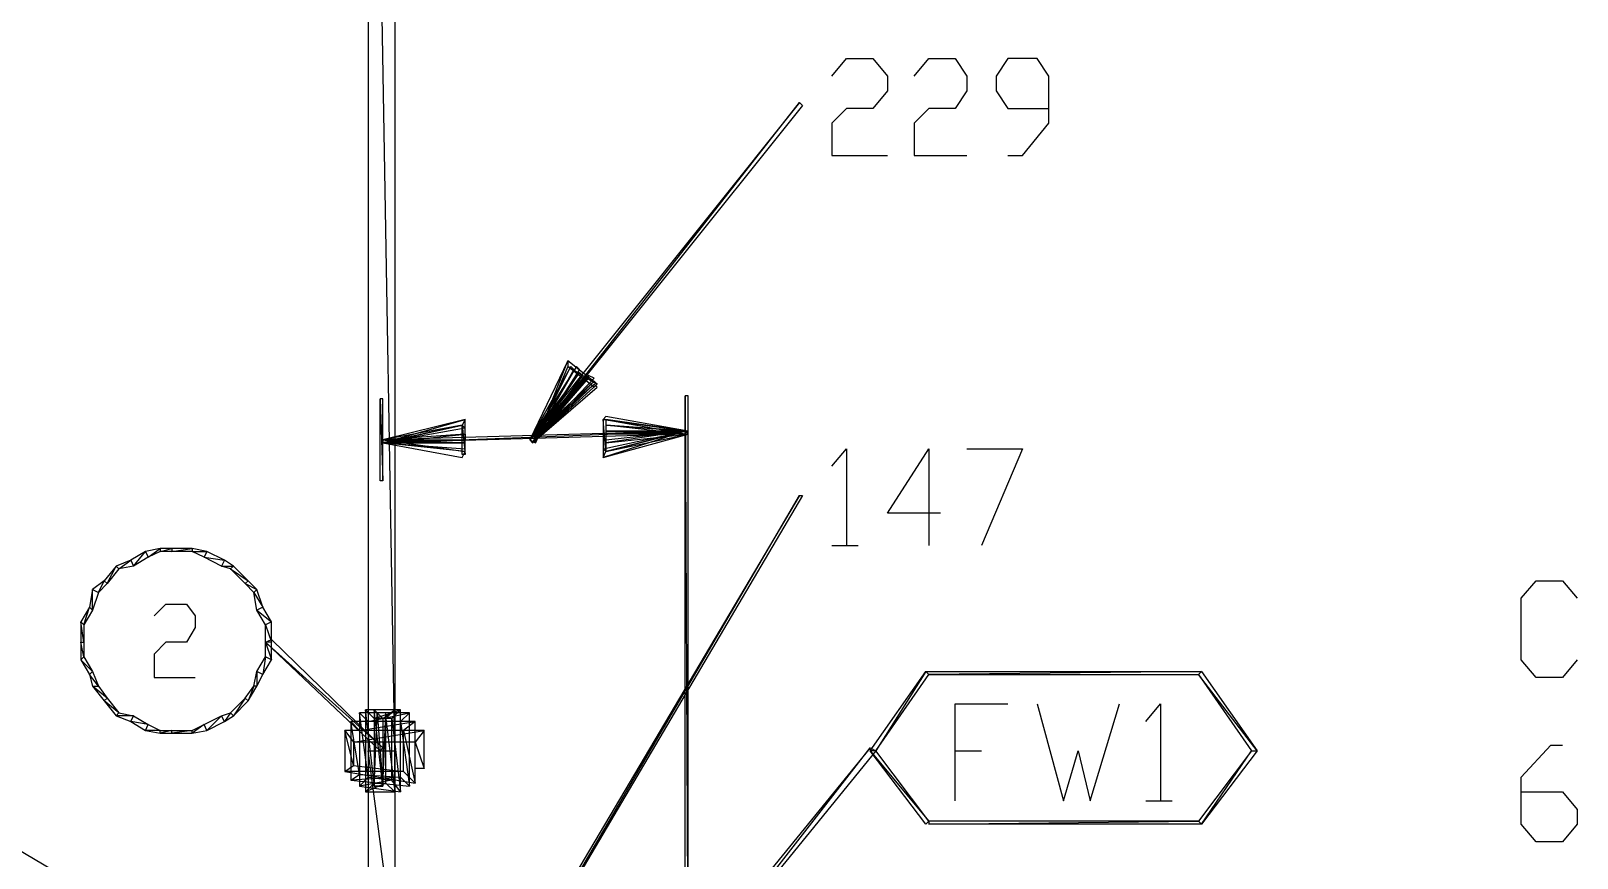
# Model space of a CAD drawing. Header units: millimetres. Extents: x 0 to 741, y 31 to 702.
# Drawn here: x 503.9 to 567.1, y 67.4 to 101.2 of the extents above; entities that cross this region are included whole.
import ezdxf

# ---------------------------------------------------------------- set-up
doc = ezdxf.new("R2010")
doc.units = ezdxf.units.MM
doc.layers.add('DIAGRAM', color=4, linetype='Continuous')

msp = doc.modelspace()

# ---------------------------------------------------------------- linework, layer by layer
at = {"layer": 'DIAGRAM'}
for p, q in [((518.764, 71.78), (517.684, 134.78)), ((517.684, 134.78), (517.684, 71.78)), ((518.764, 71.78), (517.684, 134.78)), ((518.764, 134.78), (518.764, 71.78)), ((536.644, 99.38), (537.244, 100.1)), ((537.244, 100.1), (538.324, 100.1)), ((538.324, 100.1), (538.924, 99.38)), ((540.004, 99.38), (540.604, 100.1)), ((540.604, 100.1), (541.684, 100.1)), ((541.684, 100.1), (542.164, 99.38)), ((543.844, 100.1), (543.364, 99.38)), ((545.044, 100.1), (543.844, 100.1)), ((545.524, 99.38), (545.044, 100.1)), ((538.924, 99.38), (538.924, 98.78)), ((542.164, 99.38), (542.164, 98.78)), ((543.364, 99.38), (543.364, 98.78)), ((545.524, 97.46), (545.524, 99.38)), ((538.924, 98.78), (538.324, 98.06)), ((542.164, 98.78), (541.684, 98.06)), ((543.364, 98.78), (543.844, 98.06)), ((535.324, 98.3), (524.284, 84.5)), ((524.404, 84.38), (535.324, 98.3)), ((524.404, 84.38), (535.324, 98.3)), ((535.444, 98.18), (524.404, 84.38)), ((535.324, 98.3), (535.444, 98.18)), ((537.244, 98.06), (536.644, 97.46)), ((538.324, 98.06), (537.244, 98.06)), ((540.604, 98.06), (540.004, 97.46)), ((541.684, 98.06), (540.604, 98.06)), ((543.844, 98.06), (545.524, 98.06)), ((536.644, 97.46), (536.644, 96.14)), ((540.004, 97.46), (540.004, 96.14)), ((544.444, 96.14), (545.524, 97.46)), ((536.644, 96.14), (538.924, 96.14)), ((540.004, 96.14), (542.164, 96.14)), ((543.844, 96.14), (544.444, 96.14)), ((525.844, 87.74), (524.284, 84.5)), ((525.964, 87.5), (524.284, 84.5)), ((526.204, 87.5), (524.284, 84.5)), ((524.404, 84.38), (525.964, 87.5)), ((524.404, 84.38), (525.964, 87.5)), ((524.404, 84.38), (526.204, 87.5)), ((524.404, 84.38), (526.204, 87.5)), ((526.084, 87.38), (524.404, 84.38)), ((526.324, 87.38), (524.404, 84.38)), ((524.524, 84.38), (525.844, 87.74)), ((524.524, 84.38), (525.844, 87.74)), ((525.844, 87.5), (524.524, 84.38)), ((525.844, 87.74), (525.844, 87.5)), ((525.844, 87.74), (525.844, 87.5)), ((527.044, 86.78), (525.844, 87.74)), ((525.844, 87.5), (527.044, 86.78)), ((525.844, 87.5), (527.044, 86.78)), ((526.924, 86.66), (525.844, 87.5)), ((525.964, 87.5), (526.084, 87.38)), ((526.204, 87.5), (526.324, 87.38)), ((526.324, 87.26), (524.284, 84.5)), ((524.284, 84.5), (526.684, 87.14)), ((524.284, 84.5), (526.564, 87.14)), ((524.284, 84.5), (526.924, 86.9)), ((524.284, 84.5), (526.924, 86.78)), ((524.404, 84.38), (526.324, 87.26)), ((524.404, 84.38), (526.324, 87.26)), ((526.684, 87.14), (524.404, 84.38)), ((526.684, 87.14), (524.404, 84.38)), ((526.564, 87.14), (524.404, 84.38)), ((526.564, 87.14), (524.404, 84.38)), ((526.444, 87.14), (524.404, 84.38)), ((524.404, 84.38), (526.924, 87.02)), ((524.404, 84.38), (526.684, 87.02)), ((526.924, 86.9), (524.404, 84.38)), ((526.924, 86.9), (524.404, 84.38)), ((526.924, 86.78), (524.404, 84.38)), ((526.924, 86.78), (524.404, 84.38)), ((524.404, 84.38), (527.044, 86.78)), ((524.404, 84.38), (527.044, 86.66)), ((526.324, 87.26), (526.444, 87.14)), ((526.684, 87.02), (526.564, 87.14)), ((526.924, 87.02), (526.684, 87.14)), ((527.044, 86.78), (526.924, 86.9)), ((527.044, 86.66), (526.924, 86.78)), ((527.044, 86.78), (526.924, 86.66)), ((518.284, 86.18), (518.164, 86.18)), ((518.164, 86.18), (518.284, 82.82)), ((518.164, 86.18), (518.284, 82.82)), ((518.164, 82.82), (518.164, 86.18)), ((518.284, 82.82), (518.284, 86.18)), ((530.764, 86.3), (530.644, 86.3)), ((530.644, 86.3), (530.764, 61.58)), ((530.644, 86.3), (530.764, 61.58)), ((530.644, 61.58), (530.644, 86.3)), ((530.764, 61.58), (530.764, 86.3)), ((527.404, 85.46), (527.284, 85.34)), ((530.764, 84.86), (527.404, 85.46)), ((518.284, 84.38), (521.644, 85.34)), ((521.644, 85.34), (518.284, 84.5)), ((518.284, 84.38), (521.644, 85.34)), ((521.524, 85.1), (518.284, 84.38)), ((518.284, 84.38), (521.524, 85.1)), ((521.524, 85.1), (518.284, 84.5)), ((518.284, 84.38), (521.524, 85.1)), ((518.284, 84.38), (521.524, 85.1)), ((521.524, 85.1), (518.284, 84.5)), ((518.284, 84.38), (521.524, 85.1)), ((521.644, 84.98), (518.284, 84.38)), ((521.644, 84.98), (518.284, 84.38)), ((518.284, 84.38), (530.644, 84.86)), ((530.644, 84.86), (518.284, 84.5)), ((518.284, 84.38), (530.644, 84.86)), ((521.644, 85.34), (521.524, 85.1)), ((521.644, 85.34), (521.524, 85.1)), ((521.524, 85.1), (521.644, 83.9)), ((521.524, 85.1), (521.644, 83.9)), ((521.524, 83.9), (521.524, 85.1)), ((521.524, 85.1), (521.644, 84.98)), ((521.524, 85.1), (521.644, 84.98)), ((521.644, 83.9), (521.644, 85.34)), ((527.284, 85.34), (530.764, 84.86)), ((527.284, 85.34), (530.764, 84.86)), ((530.644, 84.74), (527.284, 85.34)), ((527.404, 84.02), (527.284, 85.34)), ((527.284, 85.34), (527.284, 83.78)), ((527.404, 84.02), (527.284, 85.34)), ((527.284, 85.34), (527.404, 85.34)), ((530.644, 84.86), (527.284, 83.78)), ((530.644, 84.86), (527.284, 83.78)), ((527.284, 84.14), (530.644, 84.86)), ((527.404, 85.34), (527.404, 84.02)), ((527.404, 85.34), (527.404, 85.1)), ((530.764, 84.86), (527.404, 85.34)), ((527.404, 85.1), (530.764, 84.86)), ((527.404, 85.1), (530.764, 84.86)), ((530.644, 84.74), (527.404, 85.1)), ((527.404, 85.1), (527.404, 84.86)), ((530.764, 84.86), (527.404, 85.1)), ((527.404, 84.02), (530.644, 84.86)), ((530.644, 84.86), (527.404, 84.02)), ((530.644, 84.86), (527.404, 84.02)), ((527.404, 84.86), (530.764, 84.86)), ((527.404, 84.86), (530.764, 84.86)), ((530.644, 84.74), (527.404, 84.86)), ((530.644, 84.86), (527.404, 84.38)), ((530.644, 84.86), (527.404, 84.38)), ((527.404, 84.5), (530.644, 84.86)), ((527.404, 84.86), (527.404, 84.74)), ((527.404, 84.74), (530.644, 84.86)), ((530.644, 84.86), (527.404, 84.86)), ((527.404, 84.74), (530.644, 84.86)), ((530.644, 84.86), (527.404, 84.38)), ((530.644, 84.86), (527.404, 84.38)), ((527.404, 84.5), (530.644, 84.86)), ((530.764, 84.86), (530.644, 84.74)), ((530.764, 84.74), (530.644, 84.86)), ((530.764, 84.86), (530.644, 84.74)), ((530.764, 84.74), (530.644, 84.86)), ((530.764, 84.86), (530.644, 84.74)), ((530.764, 84.74), (530.644, 84.86)), ((530.644, 84.86), (530.644, 84.74)), ((530.764, 84.74), (530.644, 84.86)), ((530.644, 84.86), (530.644, 84.74)), ((518.284, 84.38), (521.644, 84.74)), ((521.644, 84.74), (518.284, 84.5)), ((518.284, 84.38), (521.644, 84.74)), ((530.644, 84.74), (518.284, 84.38)), ((518.284, 84.38), (518.284, 84.5)), ((518.284, 84.5), (521.644, 84.02)), ((518.284, 84.5), (518.284, 84.38)), ((518.284, 84.38), (518.284, 84.5)), ((518.284, 84.5), (521.644, 84.02)), ((518.284, 84.5), (518.284, 84.38)), ((518.284, 84.38), (518.284, 84.5)), ((518.284, 84.5), (521.644, 84.38)), ((518.284, 84.5), (518.284, 84.38)), ((521.644, 84.5), (518.284, 84.38)), ((521.644, 84.5), (518.284, 84.38)), ((518.284, 84.38), (518.284, 84.5)), ((518.284, 84.5), (521.644, 84.5)), ((518.284, 84.5), (518.284, 84.38)), ((521.644, 84.5), (518.284, 84.38)), ((518.284, 84.5), (518.284, 84.38)), ((521.644, 84.02), (518.284, 84.38)), ((518.284, 84.38), (521.524, 83.78)), ((521.644, 84.02), (518.284, 84.38)), ((521.644, 84.02), (518.284, 84.38)), ((518.284, 84.38), (521.524, 83.78)), ((521.644, 84.02), (518.284, 84.38)), ((521.644, 84.38), (518.284, 84.38)), ((518.284, 84.38), (521.644, 84.14)), ((521.644, 84.38), (518.284, 84.38)), ((518.284, 84.38), (521.644, 84.38)), ((521.644, 84.74), (521.644, 84.5)), ((521.644, 84.38), (521.644, 84.5)), ((521.644, 84.14), (521.644, 84.38)), ((524.404, 84.38), (524.284, 84.5)), ((524.284, 84.5), (524.524, 84.38)), ((524.404, 84.38), (524.284, 84.5)), ((524.284, 84.5), (524.404, 84.38)), ((524.404, 84.38), (524.284, 84.5)), ((524.284, 84.5), (524.404, 84.38)), ((524.404, 84.38), (524.284, 84.5)), ((524.284, 84.5), (524.404, 84.38)), ((524.284, 84.5), (524.404, 84.38)), ((527.284, 83.78), (530.764, 84.74)), ((527.404, 84.02), (527.284, 84.14)), ((527.404, 84.02), (530.764, 84.74)), ((527.404, 84.38), (530.764, 84.74)), ((530.644, 84.74), (527.404, 84.74)), ((527.404, 84.38), (530.764, 84.74)), ((527.404, 84.38), (527.404, 84.5)), ((527.404, 84.38), (527.404, 84.5)), ((536.644, 83.42), (537.244, 84.14)), ((537.244, 84.14), (537.244, 80.18)), ((538.924, 81.5), (540.604, 84.14)), ((540.604, 84.14), (540.604, 80.18)), ((542.164, 84.14), (544.444, 84.14)), ((544.444, 84.14), (542.764, 80.18)), ((521.524, 83.78), (521.644, 84.02)), ((521.524, 83.78), (521.644, 84.02)), ((521.644, 83.9), (521.524, 83.9)), ((527.284, 83.78), (527.404, 84.02)), ((527.284, 83.78), (527.404, 84.02)), ((518.284, 82.82), (518.164, 82.82)), ((535.324, 82.22), (520.804, 57.74)), ((520.924, 57.62), (535.324, 82.22)), ((520.924, 57.62), (535.324, 82.22)), ((535.444, 82.22), (520.924, 57.62)), ((535.324, 82.22), (535.444, 82.22)), ((541.084, 81.5), (538.924, 81.5)), ((508.564, 79.94), (507.964, 79.58)), ((508.084, 79.34), (508.564, 79.94)), ((508.084, 79.34), (508.564, 79.94)), ((508.684, 79.7), (508.084, 79.34)), ((509.164, 80.06), (508.564, 79.94)), ((508.564, 79.94), (508.684, 79.7)), ((508.564, 79.94), (508.684, 79.7)), ((508.684, 79.7), (509.164, 80.06)), ((508.684, 79.7), (509.164, 80.06)), ((509.164, 79.94), (508.684, 79.7)), ((509.164, 80.06), (509.164, 79.94)), ((509.164, 79.94), (509.644, 80.06)), ((509.644, 80.06), (509.164, 80.06)), ((509.164, 79.94), (509.644, 80.06)), ((509.164, 80.06), (509.164, 79.94)), ((509.644, 79.94), (509.164, 79.94)), ((509.644, 80.06), (509.644, 79.94)), ((509.644, 80.06), (509.644, 79.94)), ((509.644, 79.94), (510.484, 80.06)), ((510.484, 80.06), (509.644, 80.06)), ((509.644, 79.94), (510.484, 80.06)), ((510.484, 79.94), (509.644, 79.94)), ((510.484, 80.06), (510.484, 79.94)), ((510.484, 80.06), (510.484, 79.94)), ((511.084, 79.94), (510.484, 80.06)), ((510.484, 79.94), (511.084, 79.94)), ((510.484, 79.94), (511.084, 79.94)), ((510.964, 79.7), (510.484, 79.94)), ((511.084, 79.94), (510.964, 79.7)), ((511.084, 79.94), (510.964, 79.7)), ((510.964, 79.7), (511.804, 79.58)), ((510.964, 79.7), (511.804, 79.58)), ((511.684, 79.34), (510.964, 79.7)), ((511.804, 79.58), (511.084, 79.94)), ((536.644, 80.18), (537.724, 80.18)), ((507.364, 79.34), (506.884, 78.74)), ((507.004, 78.62), (507.364, 79.34)), ((507.004, 78.62), (507.364, 79.34)), ((507.484, 79.22), (507.004, 78.62)), ((507.964, 79.58), (507.364, 79.34)), ((507.364, 79.34), (507.484, 79.22)), ((507.364, 79.34), (507.484, 79.22)), ((507.484, 79.22), (507.964, 79.58)), ((507.484, 79.22), (507.964, 79.58)), ((508.084, 79.34), (507.484, 79.22)), ((507.964, 79.58), (508.084, 79.34)), ((507.964, 79.58), (508.084, 79.34)), ((511.804, 79.58), (511.684, 79.34)), ((511.804, 79.58), (511.684, 79.34)), ((511.684, 79.34), (512.164, 79.34)), ((511.684, 79.34), (512.164, 79.34)), ((512.044, 79.22), (511.684, 79.34)), ((512.164, 79.34), (511.804, 79.58)), ((512.164, 79.34), (512.044, 79.22)), ((512.164, 79.34), (512.044, 79.22)), ((512.044, 79.22), (512.764, 78.74)), ((512.044, 79.22), (512.764, 78.74)), ((512.644, 78.62), (512.044, 79.22)), ((512.764, 78.74), (512.164, 79.34)), ((506.884, 78.74), (506.404, 78.38)), ((506.644, 78.26), (506.884, 78.74)), ((506.644, 78.26), (506.884, 78.74)), ((507.004, 78.62), (506.644, 78.26)), ((506.884, 78.74), (507.004, 78.62)), ((506.884, 78.74), (507.004, 78.62)), ((512.764, 78.74), (512.644, 78.62)), ((512.764, 78.74), (512.644, 78.62)), ((512.644, 78.62), (513.124, 78.38)), ((512.644, 78.62), (513.124, 78.38)), ((513.004, 78.26), (512.644, 78.62)), ((513.124, 78.38), (512.764, 78.74)), ((564.844, 78.02), (565.444, 78.74)), ((565.444, 78.74), (566.524, 78.74)), ((566.524, 78.74), (567.124, 78.02)), ((506.404, 78.38), (506.284, 77.66)), ((506.404, 77.54), (506.404, 78.38)), ((506.404, 77.54), (506.404, 78.38)), ((506.404, 78.38), (506.644, 78.26)), ((506.404, 78.38), (506.644, 78.26)), ((506.644, 78.26), (506.404, 77.54)), ((513.124, 78.38), (513.004, 78.26)), ((513.124, 78.38), (513.004, 78.26)), ((513.004, 78.26), (513.364, 77.66)), ((513.004, 78.26), (513.364, 77.66)), ((513.124, 77.54), (513.004, 78.26)), ((513.364, 77.66), (513.124, 78.38)), ((564.844, 75.5), (564.844, 78.02)), ((506.284, 77.66), (505.924, 77.06)), ((506.044, 76.94), (506.284, 77.66)), ((506.044, 76.94), (506.284, 77.66)), ((506.404, 77.54), (506.044, 76.94)), ((506.284, 77.66), (506.404, 77.54)), ((506.284, 77.66), (506.404, 77.54)), ((508.924, 77.3), (509.404, 77.78)), ((509.404, 77.78), (510.244, 77.78)), ((510.244, 77.78), (510.604, 77.3)), ((510.604, 77.3), (510.604, 76.82)), ((513.364, 77.66), (513.124, 77.54)), ((513.364, 77.66), (513.124, 77.54)), ((513.124, 77.54), (513.724, 77.06)), ((513.124, 77.54), (513.724, 77.06)), ((513.484, 76.94), (513.124, 77.54)), ((513.724, 77.06), (513.364, 77.66)), ((506.044, 76.22), (505.924, 77.06)), ((505.924, 77.06), (505.924, 76.22)), ((506.044, 76.22), (505.924, 77.06)), ((505.924, 77.06), (506.044, 76.94)), ((505.924, 77.06), (506.044, 76.94)), ((506.044, 76.94), (506.044, 76.22)), ((510.604, 76.82), (510.244, 76.22)), ((513.724, 77.06), (513.484, 76.94)), ((513.724, 77.06), (513.484, 76.94)), ((513.484, 76.94), (513.724, 76.22)), ((513.484, 76.94), (513.724, 76.22)), ((513.484, 76.22), (513.484, 76.94)), ((513.724, 76.22), (513.724, 77.06)), ((506.044, 75.62), (505.924, 76.22)), ((505.924, 76.22), (505.924, 75.5)), ((506.044, 75.62), (505.924, 76.22)), ((505.924, 76.22), (506.044, 76.22)), ((505.924, 76.22), (506.044, 76.22)), ((506.044, 76.22), (506.044, 75.62)), ((509.404, 76.22), (508.924, 75.74)), ((510.244, 76.22), (509.404, 76.22)), ((513.484, 76.22), (513.724, 76.34)), ((518.284, 71.9), (513.484, 76.22)), ((513.484, 76.22), (518.164, 71.78)), ((518.284, 71.9), (513.484, 76.22)), ((513.724, 76.22), (513.484, 76.22)), ((513.724, 76.22), (513.484, 76.22)), ((513.484, 76.22), (513.724, 75.5)), ((513.484, 76.22), (513.724, 75.5)), ((513.484, 75.62), (513.484, 76.22)), ((513.724, 76.34), (518.284, 71.9)), ((513.724, 75.5), (513.724, 76.22)), ((505.924, 75.5), (506.044, 75.62)), ((505.924, 75.5), (506.044, 75.62)), ((506.404, 75.02), (505.924, 75.5)), ((505.924, 75.5), (506.284, 74.9)), ((506.404, 75.02), (505.924, 75.5)), ((506.044, 75.62), (506.404, 75.02)), ((508.924, 75.74), (508.924, 74.78)), ((513.124, 75.02), (513.484, 75.62)), ((513.484, 75.62), (513.364, 74.9)), ((513.484, 75.62), (513.364, 74.9)), ((513.364, 74.9), (513.724, 75.5)), ((513.724, 75.5), (513.484, 75.62)), ((513.724, 75.5), (513.484, 75.62)), ((565.444, 74.78), (564.844, 75.5)), ((567.124, 75.5), (566.524, 74.78)), ((506.284, 74.9), (506.404, 75.02)), ((506.284, 74.9), (506.404, 75.02)), ((506.644, 74.42), (506.284, 74.9)), ((506.284, 74.9), (506.404, 74.42)), ((506.644, 74.42), (506.284, 74.9)), ((506.404, 75.02), (506.644, 74.42)), ((508.924, 74.78), (510.604, 74.78)), ((513.004, 74.42), (513.124, 75.02)), ((513.364, 74.9), (513.124, 75.02)), ((513.364, 74.9), (513.124, 75.02)), ((513.124, 75.02), (513.124, 74.42)), ((513.124, 75.02), (513.124, 74.42)), ((513.124, 74.42), (513.364, 74.9)), ((538.204, 71.78), (540.484, 75.02)), ((540.484, 75.02), (538.444, 71.78)), ((540.484, 75.02), (538.444, 71.78)), ((538.444, 71.78), (540.604, 74.9)), ((540.604, 74.9), (540.484, 75.02)), ((540.484, 75.02), (551.764, 75.02)), ((540.604, 74.9), (540.484, 75.02)), ((551.764, 75.02), (540.604, 74.9)), ((551.764, 75.02), (540.604, 74.9)), ((540.604, 74.9), (551.644, 74.9)), ((551.644, 74.9), (551.764, 75.02)), ((551.644, 74.9), (551.764, 75.02)), ((554.044, 71.78), (551.644, 74.9)), ((551.644, 74.9), (553.804, 71.78)), ((554.044, 71.78), (551.644, 74.9)), ((551.764, 75.02), (554.044, 71.78)), ((566.524, 74.78), (565.444, 74.78)), ((507.004, 73.94), (506.404, 74.42)), ((506.404, 74.42), (506.884, 73.82)), ((507.004, 73.94), (506.404, 74.42)), ((506.404, 74.42), (506.644, 74.42)), ((506.404, 74.42), (506.644, 74.42)), ((506.644, 74.42), (507.004, 73.94)), ((512.644, 73.94), (513.004, 74.42)), ((513.004, 74.42), (512.764, 73.82)), ((512.764, 73.82), (513.124, 74.42)), ((513.004, 74.42), (512.764, 73.82)), ((513.124, 74.42), (513.004, 74.42)), ((513.124, 74.42), (513.004, 74.42)), ((506.884, 73.82), (507.004, 73.94)), ((506.884, 73.82), (507.004, 73.94)), ((507.484, 73.34), (506.884, 73.82)), ((506.884, 73.82), (507.364, 73.22)), ((507.484, 73.34), (506.884, 73.82)), ((507.004, 73.94), (507.484, 73.34)), ((512.044, 73.34), (512.644, 73.94)), ((512.644, 73.94), (512.164, 73.22)), ((512.644, 73.94), (512.164, 73.22)), ((512.164, 73.22), (512.764, 73.82)), ((512.764, 73.82), (512.644, 73.94)), ((512.764, 73.82), (512.644, 73.94)), ((517.924, 70.46), (517.564, 73.46)), ((517.564, 73.46), (517.564, 70.1)), ((517.924, 70.46), (517.564, 73.46)), ((517.564, 73.46), (517.924, 73.1)), ((517.564, 73.46), (517.924, 73.1)), ((519.004, 73.46), (517.564, 73.46)), ((518.284, 70.34), (517.924, 73.46)), ((517.924, 73.46), (517.924, 70.34)), ((518.284, 70.34), (517.924, 73.46)), ((517.924, 73.46), (518.284, 73.1)), ((517.924, 73.46), (518.284, 73.1)), ((518.764, 73.46), (517.924, 73.46)), ((517.924, 73.1), (519.004, 73.46)), ((517.924, 73.1), (519.004, 73.46)), ((518.284, 73.1), (518.764, 73.46)), ((518.284, 73.1), (518.764, 73.46)), ((518.764, 73.46), (518.404, 73.1)), ((518.764, 73.46), (518.404, 73.1)), ((519.004, 73.46), (518.644, 73.1)), ((519.004, 73.46), (518.644, 73.1)), ((518.764, 70.1), (518.764, 73.46)), ((519.004, 70.1), (519.004, 73.46)), ((541.684, 69.74), (541.684, 73.7)), ((541.684, 73.7), (543.844, 73.7)), ((545.044, 73.7), (546.124, 69.74)), ((547.204, 69.74), (548.404, 73.7)), ((549.484, 72.98), (550.084, 73.7)), ((550.084, 73.7), (550.084, 69.74)), ((507.364, 73.22), (507.484, 73.34)), ((507.364, 73.22), (507.484, 73.34)), ((508.084, 73.22), (507.364, 73.22)), ((507.364, 73.22), (507.964, 72.98)), ((508.084, 73.22), (507.364, 73.22)), ((507.484, 73.34), (508.084, 73.22)), ((507.964, 72.98), (508.084, 73.22)), ((507.964, 72.98), (508.084, 73.22)), ((508.684, 72.86), (507.964, 72.98)), ((507.964, 72.98), (508.564, 72.62)), ((508.684, 72.86), (507.964, 72.98)), ((508.084, 73.22), (508.684, 72.86)), ((508.564, 72.62), (508.684, 72.86)), ((508.564, 72.62), (508.684, 72.86)), ((508.684, 72.86), (509.164, 72.62)), ((510.964, 72.86), (510.484, 72.5)), ((510.964, 72.86), (510.484, 72.5)), ((510.484, 72.62), (510.964, 72.86)), ((510.964, 72.86), (511.684, 73.22)), ((511.084, 72.62), (510.964, 72.86)), ((511.084, 72.62), (510.964, 72.86)), ((511.684, 73.22), (511.084, 72.62)), ((511.684, 73.22), (511.084, 72.62)), ((511.084, 72.62), (511.804, 72.98)), ((511.684, 73.22), (512.044, 73.34)), ((511.804, 72.98), (511.684, 73.22)), ((511.804, 72.98), (511.684, 73.22)), ((512.044, 73.34), (511.804, 72.98)), ((512.044, 73.34), (511.804, 72.98)), ((511.804, 72.98), (512.164, 73.22)), ((512.164, 73.22), (512.044, 73.34)), ((512.164, 73.22), (512.044, 73.34)), ((517.324, 70.82), (516.964, 72.98)), ((516.964, 72.98), (516.964, 70.58)), ((517.324, 70.82), (516.964, 72.98)), ((516.964, 72.98), (517.324, 72.62)), ((516.964, 72.98), (517.324, 72.62)), ((519.604, 72.98), (516.964, 72.98)), ((517.684, 70.7), (517.324, 73.34)), ((517.324, 73.34), (517.324, 70.34)), ((517.684, 70.7), (517.324, 73.34)), ((517.324, 73.34), (517.684, 72.98)), ((517.324, 73.34), (517.684, 72.98)), ((519.364, 73.34), (517.324, 73.34)), ((517.324, 72.62), (519.604, 72.98)), ((517.324, 72.62), (519.604, 72.98)), ((517.684, 72.98), (519.364, 73.34)), ((517.684, 72.98), (519.364, 73.34)), ((517.684, 72.98), (517.684, 70.7)), ((519.004, 72.98), (517.684, 72.98)), ((517.924, 70.34), (518.044, 73.34)), ((517.924, 73.1), (517.924, 70.46)), ((518.644, 73.1), (517.924, 73.1)), ((518.404, 73.34), (518.044, 73.34)), ((518.044, 73.34), (518.284, 70.34)), ((518.044, 73.34), (518.284, 70.34)), ((518.284, 70.34), (518.404, 73.34)), ((518.284, 73.1), (518.284, 70.34)), ((518.404, 73.1), (518.284, 73.1)), ((518.404, 73.1), (518.764, 70.1)), ((518.404, 73.1), (518.764, 70.1)), ((518.404, 70.46), (518.404, 73.1)), ((518.644, 73.1), (519.004, 70.1)), ((518.644, 73.1), (519.004, 70.1)), ((518.644, 70.58), (518.644, 73.1)), ((519.364, 73.34), (519.004, 72.98)), ((519.364, 73.34), (519.004, 72.98)), ((519.004, 72.98), (519.364, 70.34)), ((519.004, 72.98), (519.364, 70.34)), ((519.004, 70.7), (519.004, 72.98)), ((519.604, 72.98), (519.124, 72.62)), ((519.604, 72.98), (519.124, 72.62)), ((519.364, 70.34), (519.364, 73.34)), ((519.604, 70.46), (519.604, 72.98)), ((516.484, 60.02), (495.244, 72.5)), ((509.164, 72.62), (508.564, 72.62)), ((508.564, 72.62), (509.164, 72.5)), ((509.164, 72.62), (508.564, 72.62)), ((509.644, 72.62), (509.164, 72.5)), ((509.644, 72.62), (509.164, 72.5)), ((509.164, 72.5), (509.164, 72.62)), ((509.164, 72.62), (509.644, 72.62)), ((509.164, 72.5), (509.164, 72.62)), ((509.164, 72.5), (509.644, 72.5)), ((510.484, 72.62), (509.644, 72.5)), ((510.484, 72.62), (509.644, 72.5)), ((509.644, 72.5), (509.644, 72.62)), ((509.644, 72.62), (510.484, 72.62)), ((509.644, 72.5), (509.644, 72.62)), ((509.644, 72.5), (510.484, 72.5)), ((510.484, 72.5), (511.084, 72.62)), ((510.484, 72.5), (510.484, 72.62)), ((510.484, 72.5), (510.484, 72.62)), ((517.084, 71.18), (516.724, 72.62)), ((516.724, 72.62), (516.724, 70.94)), ((517.084, 71.18), (516.724, 72.62)), ((516.724, 72.62), (517.084, 72.14)), ((516.724, 72.62), (517.084, 72.14)), ((519.964, 72.62), (516.724, 72.62)), ((517.084, 72.14), (519.964, 72.62)), ((517.084, 72.14), (519.964, 72.62)), ((517.084, 72.14), (517.084, 71.18)), ((519.604, 72.14), (517.084, 72.14)), ((517.324, 72.62), (517.324, 70.82)), ((519.124, 72.62), (517.324, 72.62)), ((519.124, 72.62), (519.604, 70.46)), ((519.124, 72.62), (519.604, 70.46)), ((519.124, 70.94), (519.124, 72.62)), ((519.964, 72.62), (519.604, 72.14)), ((519.964, 72.62), (519.604, 72.14)), ((519.604, 72.14), (519.964, 71.06)), ((519.604, 72.14), (519.964, 71.06)), ((519.604, 71.06), (519.604, 72.14)), ((519.964, 71.06), (519.964, 72.62)), ((518.764, 63.5), (517.684, 71.78)), ((517.684, 71.78), (517.684, 63.5)), ((518.764, 63.5), (517.684, 71.78)), ((517.684, 71.78), (518.764, 71.78)), ((517.684, 71.78), (518.764, 71.78)), ((518.164, 71.78), (518.284, 71.9)), ((518.764, 71.78), (518.764, 63.5)), ((538.204, 71.9), (530.764, 62.78)), ((531.004, 62.66), (538.204, 71.9)), ((531.004, 62.66), (538.204, 71.9)), ((538.444, 71.78), (531.004, 62.66)), ((538.204, 71.9), (538.444, 71.78)), ((538.444, 71.78), (538.204, 71.78)), ((538.444, 71.78), (538.204, 71.78)), ((538.204, 71.78), (540.604, 68.9)), ((538.204, 71.78), (540.604, 68.9)), ((540.484, 68.78), (538.204, 71.78)), ((540.604, 68.9), (538.444, 71.78)), ((541.684, 71.78), (542.764, 71.78)), ((546.124, 69.74), (546.724, 71.78)), ((546.724, 71.78), (547.204, 69.74)), ((553.804, 71.78), (551.644, 68.9)), ((551.764, 68.78), (553.804, 71.78)), ((551.764, 68.78), (553.804, 71.78)), ((554.044, 71.78), (551.764, 68.78)), ((553.804, 71.78), (554.044, 71.78)), ((553.804, 71.78), (554.044, 71.78)), ((564.844, 70.7), (566.044, 72.02)), ((566.044, 72.02), (566.524, 72.02)), ((516.724, 70.94), (517.084, 71.18)), ((516.724, 70.94), (517.084, 71.18)), ((519.124, 70.94), (516.724, 70.94)), ((516.724, 70.94), (519.604, 70.46)), ((519.124, 70.94), (516.724, 70.94)), ((517.084, 71.18), (519.124, 70.94)), ((519.604, 70.46), (519.124, 70.94)), ((519.604, 70.46), (519.124, 70.94)), ((519.964, 71.06), (519.604, 71.06)), ((516.964, 70.58), (517.324, 70.82)), ((516.964, 70.58), (517.324, 70.82)), ((519.004, 70.7), (516.964, 70.58)), ((519.004, 70.7), (516.964, 70.58)), ((516.964, 70.58), (519.364, 70.34)), ((517.324, 70.82), (519.004, 70.7)), ((517.324, 70.34), (517.684, 70.7)), ((517.324, 70.34), (517.684, 70.7)), ((518.644, 70.58), (517.324, 70.34)), ((518.644, 70.58), (517.324, 70.34)), ((517.324, 70.34), (519.004, 70.1)), ((518.404, 70.46), (517.564, 70.1)), ((518.404, 70.46), (517.564, 70.1)), ((517.564, 70.1), (517.924, 70.46)), ((517.564, 70.1), (517.924, 70.46)), ((517.684, 70.7), (518.644, 70.58)), ((517.924, 70.46), (518.404, 70.46)), ((518.284, 70.34), (517.924, 70.34)), ((517.924, 70.34), (518.284, 70.34)), ((518.764, 70.1), (518.404, 70.46)), ((518.764, 70.1), (518.404, 70.46)), ((519.004, 70.1), (518.644, 70.58)), ((519.004, 70.1), (518.644, 70.58)), ((519.364, 70.34), (519.004, 70.7)), ((519.364, 70.34), (519.004, 70.7)), ((564.844, 68.78), (564.844, 70.7)), ((517.564, 70.1), (518.764, 70.1)), ((549.484, 69.74), (550.564, 69.74)), ((564.844, 70.1), (566.524, 70.1)), ((566.524, 70.1), (567.124, 69.38)), ((567.124, 69.38), (567.124, 68.78)), ((540.604, 68.9), (540.484, 68.78)), ((540.604, 68.9), (540.604, 68.78)), ((540.604, 68.78), (551.644, 68.9)), ((551.644, 68.9), (540.604, 68.9)), ((540.604, 68.78), (551.644, 68.9)), ((551.764, 68.78), (540.604, 68.78)), ((551.644, 68.9), (551.764, 68.78)), ((551.644, 68.9), (551.764, 68.78)), ((565.444, 68.06), (564.844, 68.78)), ((567.124, 68.78), (566.524, 68.06)), ((566.524, 68.06), (565.444, 68.06))]:
    msp.add_line(p, q, dxfattribs=at)

doc.saveas('drawing.dxf')
